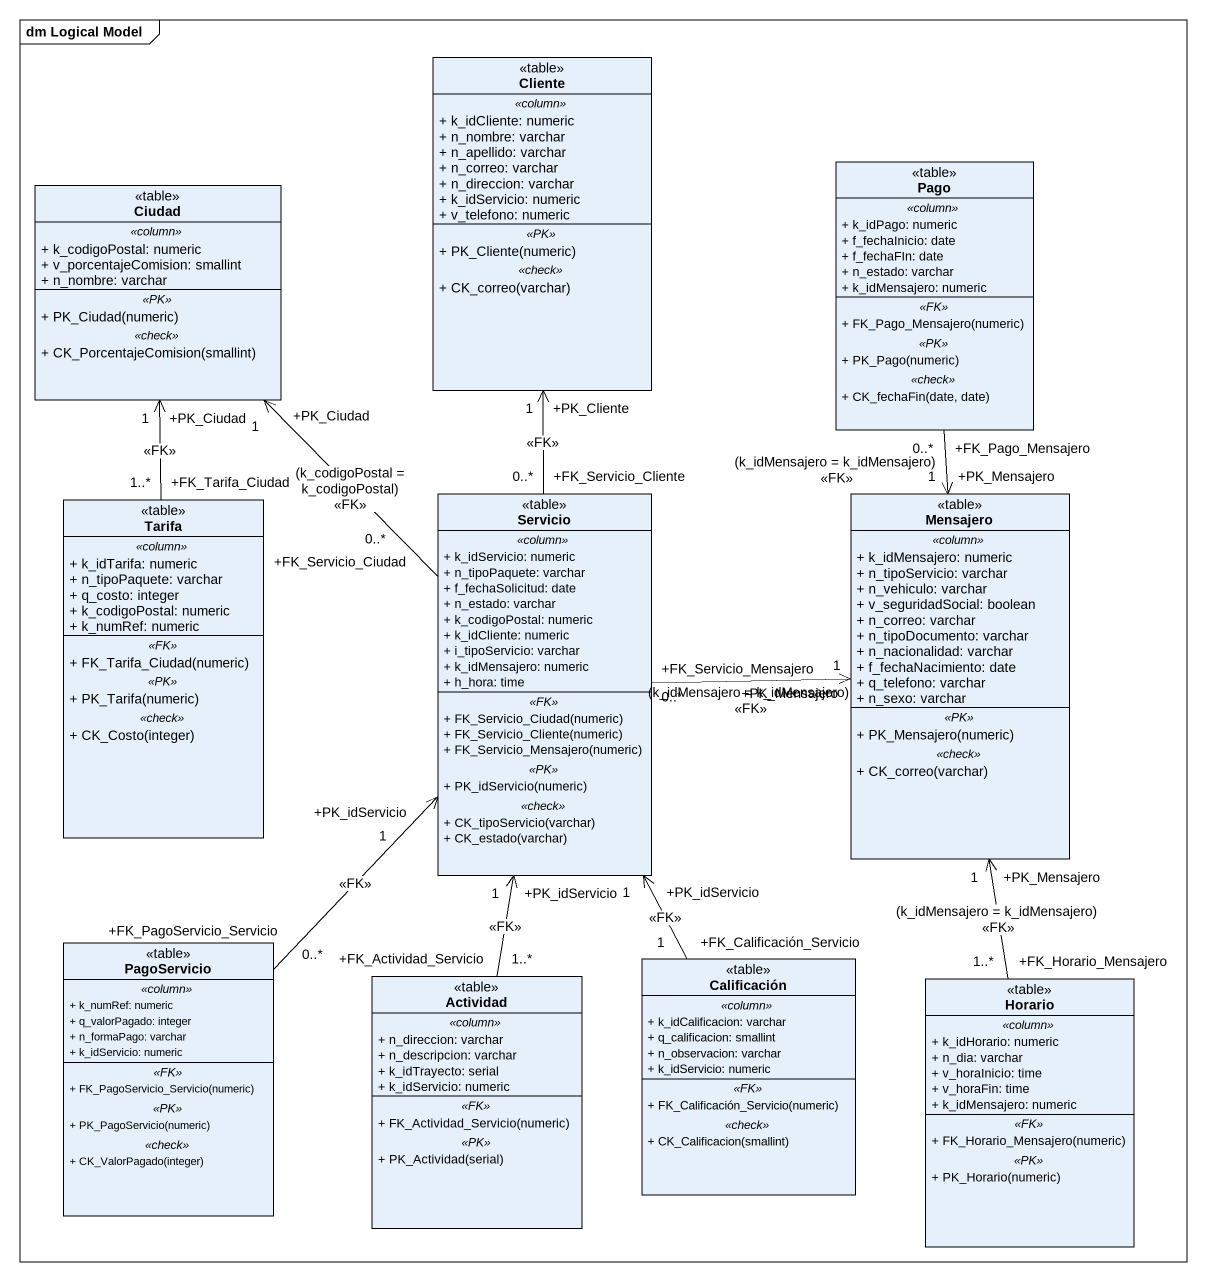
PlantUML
@startuml
mainframe dm Logical Model
hide circle
hide empty members
skinparam classAttributeIconSize 0
class Cliente <<table>> {
  .. <<column>> ..
  + k_idCliente: numeric
  + n_nombre: varchar
  + n_apellido: varchar
  + n_correo: varchar
  + n_direccion: varchar
  + k_idServicio: numeric
  + v_telefono: numeric
  .. <<PK>> ..
  + PK_Cliente(numeric)
  .. <<check>> ..
  + CK_correo(varchar)
}
class Pago <<table>> {
  .. <<column>> ..
  + k_idPago: numeric
  + f_fechaInicio: date
  + f_fechaFIn: date
  + n_estado: varchar
  + k_idMensajero: numeric
  .. <<FK>> ..
  + FK_Pago_Mensajero(numeric)
  .. <<PK>> ..
  + PK_Pago(numeric)
  .. <<check>> ..
  + CK_fechaFin(date, date)
}
class Ciudad <<table>> {
  .. <<column>> ..
  + k_codigoPostal: numeric
  + v_porcentajeComision: smallint
  + n_nombre: varchar
  .. <<PK>> ..
  + PK_Ciudad(numeric)
  .. <<check>> ..
  + CK_PorcentajeComision(smallint)
}
class Tarifa <<table>> {
  .. <<column>> ..
  + k_idTarifa: numeric
  + n_tipoPaquete: varchar
  + q_costo: integer
  + k_codigoPostal: numeric
  + k_numRef: numeric
  .. <<FK>> ..
  + FK_Tarifa_Ciudad(numeric)
  .. <<PK>> ..
  + PK_Tarifa(numeric)
  .. <<check>> ..
  + CK_Costo(integer)
}
class Servicio <<table>> {
  .. <<column>> ..
  + k_idServicio: numeric
  + n_tipoPaquete: varchar
  + f_fechaSolicitud: date
  + n_estado: varchar
  + k_codigoPostal: numeric
  + k_idCliente: numeric
  + i_tipoServicio: varchar
  + k_idMensajero: numeric
  + h_hora: time
  .. <<FK>> ..
  + FK_Servicio_Ciudad(numeric)
  + FK_Servicio_Cliente(numeric)
  + FK_Servicio_Mensajero(numeric)
  .. <<PK>> ..
  + PK_idServicio(numeric)
  .. <<check>> ..
  + CK_tipoServicio(varchar)
  + CK_estado(varchar)
}
class Mensajero <<table>> {
  .. <<column>> ..
  + k_idMensajero: numeric
  + n_tipoServicio: varchar
  + n_vehiculo: varchar
  + v_seguridadSocial: boolean
  + n_correo: varchar
  + n_tipoDocumento: varchar
  + n_nacionalidad: varchar
  + f_fechaNacimiento: date
  + q_telefono: varchar
  + n_sexo: varchar
  .. <<PK>> ..
  + PK_Mensajero(numeric)
  .. <<check>> ..
  + CK_correo(varchar)
}
class PagoServicio <<table>> {
  .. <<column>> ..
  + k_numRef: numeric
  + q_valorPagado: integer
  + n_formaPago: varchar
  + k_idServicio: numeric
  .. <<FK>> ..
  + FK_PagoServicio_Servicio(numeric)
  .. <<PK>> ..
  + PK_PagoServicio(numeric)
  .. <<check>> ..
  + CK_ValorPagado(integer)
}
class Calificación <<table>> {
  .. <<column>> ..
  + k_idCalificacion: varchar
  + q_calificacion: smallint
  + n_observacion: varchar
  + k_idServicio: numeric
  .. <<FK>> ..
  + FK_Calificación_Servicio(numeric)
  .. <<check>> ..
  + CK_Calificacion(smallint)
}
class Actividad <<table>> {
  .. <<column>> ..
  + n_direccion: varchar
  + n_descripcion: varchar
  + k_idTrayecto: serial
  + k_idServicio: numeric
  .. <<FK>> ..
  + FK_Actividad_Servicio(numeric)
  .. <<PK>> ..
  + PK_Actividad(serial)
}
class Horario <<table>> {
  .. <<column>> ..
  + k_idHorario: numeric
  + n_dia: varchar
  + v_horaInicio: time
  + v_horaFin: time
  + k_idMensajero: numeric
  .. <<FK>> ..
  + FK_Horario_Mensajero(numeric)
  .. <<PK>> ..
  + PK_Horario(numeric)
}
Pago "+FK_Pago_Mensajero\n0..*" --> "+PK_Mensajero\n1" Mensajero : (k_idMensajero = k_idMensajero)\n<<FK>>
Tarifa "+FK_Tarifa_Ciudad\n1..*" -up-> "+PK_Ciudad\n1" Ciudad : <<FK>>
Servicio "+FK_Servicio_Cliente\n0..*" -up-> "+PK_Cliente\n1" Cliente : <<FK>>
Servicio "+FK_Servicio_Ciudad\n0..*" -up-> "+PK_Ciudad\n1" Ciudad : (k_codigoPostal = k_codigoPostal)\n<<FK>>
Servicio "+FK_Servicio_Mensajero\n0..*" -right-> "+PK_Mensajero\n1" Mensajero : (k_idMensajero = k_idMensajero)\n<<FK>>
PagoServicio "+FK_PagoServicio_Servicio\n0..*" -up-> "+PK_idServicio\n1" Servicio : <<FK>>
Calificación "+FK_Calificación_Servicio\n1" -up-> "+PK_idServicio\n1" Servicio : <<FK>>
Actividad "+FK_Actividad_Servicio\n1..*" -up-> "+PK_idServicio\n1" Servicio : <<FK>>
Horario "+FK_Horario_Mensajero\n1..*" -up-> "+PK_Mensajero\n1" Mensajero : (k_idMensajero = k_idMensajero)\n<<FK>>
@enduml
